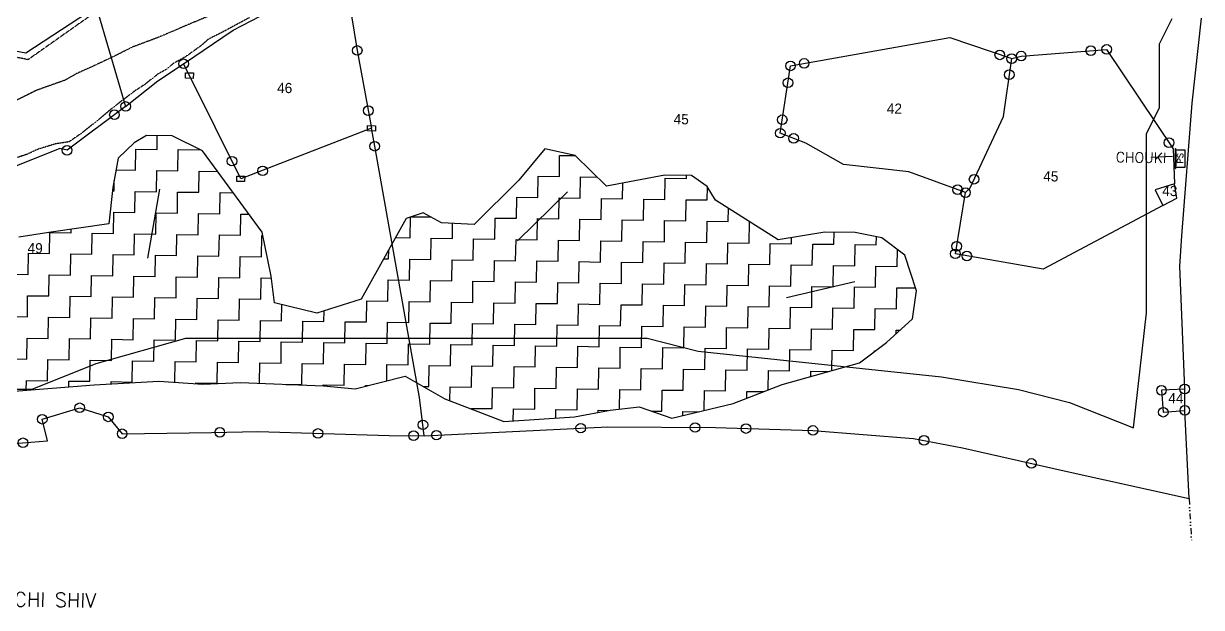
# Model space of a CAD drawing. Header units: metres. Extents: x 356669 to 359675, y 1739187 to 1741011.
# Drawn here: x 358641 to 359651, y 1739353 to 1739853 of the extents above; entities that cross this region are included whole.
import ezdxf

# ---------------------------------------------------------------- set-up
doc = ezdxf.new("R2010")
doc.units = ezdxf.units.M
doc.linetypes.add('DASHED', pattern=[0.75, 0.5, -0.25])
doc.linetypes.add('DIVIDE', pattern=[1.25, 0.5, -0.25, 0, -0.25, 0, -0.25])
for name, color, linetype in [('LINE_FOOTPATH', 1, 'DASHED'), ('POLY_HATCH', 12, 'Continuous'), ('POLY_PARCEL', 6, 'Continuous'), ('SYM_ARROW', 1, 'Continuous'), ('TEXT_MAPIN', 7, 'Continuous'), ('TEXT_MAPOUT', 7, 'Continuous'), ('TEXT_PARCEL', 7, 'Continuous'), ('V_BOUND_LINE', 7, 'Continuous'), ('V_DIVIDE_LINE', 7, 'DIVIDE'), ('VILLAGE BOUNDRY', 15, 'Continuous')]:
    doc.layers.add(name, color=color, linetype=linetype)
doc.styles.get("Standard").update_dxf_attribs({"font": 'simplex.shx'})
doc.styles.add('TEXT_MAP', font='')
doc.styles.get('TEXT_MAP').set_extended_font_data('Kruti Dev 050')

msp = doc.modelspace()

# ---------------------------------------------------------------- linework, layer by layer
for p, q in [((359628.3, 1739729.2), (359628.4, 1739746.1)), ((359628.7, 1739729.1), (359628.8, 1739746.1)), ((359628.8, 1739743.7), (359628.7, 1739731.5)), ((359628.8, 1739745.2), (359636.5, 1739745.2)), ((359636.5, 1739745.2), (359636.3, 1739729.9)), ((359636.3, 1739729.9), (359628.7, 1739730))]:
    msp.add_line(p, q)
for points in [[(358779.8, 1739811.2), (358786.6, 1739811.1), (358786.5, 1739806.4), (358779.8, 1739806.5)], [(358935.9, 1739765.9), (358942.7, 1739765.8), (358942.6, 1739761.2), (358935.9, 1739761.3)], [(358823.9, 1739722.6), (358830.6, 1739722.5), (358830.5, 1739717.8), (358823.8, 1739717.9)]]:
    msp.add_lwpolyline(points, close=True)
for points in [[(359628.4, 1739746.1), (359628.8, 1739746.1)], [(359628.3, 1739729.2), (359628.7, 1739729.1)]]:
    msp.add_lwpolyline(points)
for centre in [(358927, 1739830.3), (359477.8, 1739826.5), (359488, 1739823.3), (359496.1, 1739825.5), (359555.8, 1739830.1), (359569.4, 1739831.2), (358778.2, 1739818.9), (359298.4, 1739817.1), (359310.1, 1739819.2), (359485.9, 1739809.5), (359296.2, 1739802.6), (358718.9, 1739775.2), (358728.5, 1739782.3), (358936.5, 1739778.7), (359291.3, 1739770.9), (359289.6, 1739759.4), (359301.1, 1739754.9), (358678.3, 1739744.7), (358942, 1739748.2), (359622.8, 1739751.2), (358819.6, 1739735.4), (358845.9, 1739727.1), (359455.8, 1739719.9), (359441.6, 1739710.9), (359448.4, 1739708.4), (359440.8, 1739662.4), (359439.7, 1739655.9), (359449.6, 1739654.1), (359616.4, 1739538.9), (359636.3, 1739540), (358689.1, 1739523.9), (359636.4, 1739521.7), (358657, 1739514.1), (358713.6, 1739516.1), (359617.9, 1739520.1), (358725.5, 1739501.6), (358809.2, 1739502.8), (358893.4, 1739501.9), (358983.3, 1739509.3), (358994.9, 1739500.4), (359118.6, 1739506.4), (359216.6, 1739507), (359260.3, 1739506.1), (359317.6, 1739504.5), (358640.5, 1739493.9), (358975.3, 1739500), (359412.8, 1739496), (359504.9, 1739476.2)]:
    msp.add_circle(centre, 4.12)
at = {"layer": 'LINE_FOOTPATH', "ltscale": 0.5}
for p, q in [((358711.7, 1739869.6), (358644.8, 1739822.4)), ((358834.6, 1739858.5), (358819.6, 1739850.4)), ((358819.6, 1739850.4), (358810.3, 1739845.4)), ((358799.4, 1739840), (358793.8, 1739834.9)), ((358810.3, 1739845.4), (358799.4, 1739840)), ((358644.8, 1739822.4), (358585.1, 1739834.5)), ((358793.8, 1739834.9), (358779.7, 1739824.8)), ((358769.7, 1739819.4), (358762.9, 1739813.9)), ((358779.7, 1739824.8), (358769.7, 1739819.4)), ((358756, 1739810), (358744.8, 1739801.1)), ((358762.9, 1739813.9), (358756, 1739810)), ((358744.8, 1739801.1), (358736.3, 1739795.6)), ((358736.3, 1739795.6), (358719, 1739782.4)), ((358719, 1739782.4), (358707.7, 1739773)), ((358707.7, 1739773), (358696.1, 1739763.6)), ((358689.6, 1739758.6), (358680, 1739752)), ((358696.1, 1739763.6), (358689.6, 1739758.6)), ((358668.4, 1739750.2), (358653.2, 1739745.6)), ((358680, 1739752), (358668.4, 1739750.2)), ((358643.8, 1739741.2), (358635.8, 1739738.6)), ((358653.2, 1739745.6), (358643.8, 1739741.2))]:
    msp.add_line(p, q, dxfattribs=at)
at = {"layer": 'LINE_FOOTPATH', "ltscale": 0.2}
for p, q in [((358807.1, 1739862.8), (358783.2, 1739852.9)), ((358783.2, 1739852.9), (358768.4, 1739846.6)), ((358756.8, 1739841.6), (358741.8, 1739836)), ((358768.4, 1739846.6), (358756.8, 1739841.6)), ((358734.1, 1739833.1), (358718.4, 1739825.2)), ((358741.8, 1739836), (358734.1, 1739833.1)), ((358718.4, 1739825.2), (358700.8, 1739816.9)), ((358686.2, 1739810.3), (358676.3, 1739804.7)), ((358700.8, 1739816.9), (358686.2, 1739810.3)), ((358676.3, 1739804.7), (358651.8, 1739796)), ((358651.8, 1739796), (358634.9, 1739787.5))]:
    msp.add_line(p, q, dxfattribs=at)
at = {"layer": 'POLY_HATCH'}
for p, q in [((358746.5, 1739757.3), (358735.9, 1739751.2)), ((358768.4, 1739757), (358746.5, 1739757.3)), ((358794.3, 1739744.1), (358768.4, 1739757)), ((358735.9, 1739751.2), (358722.2, 1739737.9)), ((358722.2, 1739737.9), (358717.6, 1739712.9)), ((358845.5, 1739674.5), (358794.3, 1739744.1)), ((359087.9, 1739745.9), (359065.5, 1739719.1)), ((359113.9, 1739740.3), (359087.9, 1739745.9)), ((359140.6, 1739713.8), (359113.9, 1739740.3)), ((359065.5, 1739719.1), (359027.3, 1739681.1)), ((359190.6, 1739723.5), (359140.6, 1739713.8)), ((359213.6, 1739723.2), (359190.6, 1739723.5)), ((359227, 1739713.6), (359213.6, 1739723.2)), ((358717.6, 1739712.9), (358714, 1739681.7)), ((359234.2, 1739702), (359227, 1739713.6)), ((359287.9, 1739667.8), (359234.2, 1739702)), ((358968.9, 1739686.2), (358930.3, 1739616.9)), ((358983.6, 1739691.2), (358968.9, 1739686.2)), ((358999.2, 1739682.6), (358983.6, 1739691.2)), ((358714, 1739681.7), (358662.7, 1739674.1)), ((359027.3, 1739681.1), (358999.2, 1739682.6)), ((358662.7, 1739674.1), (358637, 1739670.3)), ((358853.3, 1739636.8), (358845.5, 1739674.5)), ((359327.7, 1739674.5), (359287.9, 1739667.8)), ((359353.8, 1739674.1), (359327.7, 1739674.5)), ((359376.8, 1739669.6), (359353.8, 1739674.1)), ((359396.4, 1739654.7), (359376.8, 1739669.6)), ((359406.4, 1739624.3), (359396.4, 1739654.7)), ((358856.1, 1739613.8), (358853.3, 1739636.8)), ((358930.3, 1739616.9), (358892.5, 1739604.9)), ((359402.9, 1739600.3), (359406.4, 1739624.3)), ((358892.5, 1739604.9), (358856.1, 1739613.8)), ((359380.6, 1739579.8), (359402.9, 1739600.3)), ((359357.4, 1739562.4), (359380.6, 1739579.8)), ((359291.3, 1739543.8), (359357.4, 1739562.4)), ((358701.6, 1739543.5), (358757, 1739546.8)), ((358757, 1739546.8), (358794.6, 1739544.1)), ((358794.6, 1739544.1), (358827, 1739545.7)), ((358827, 1739545.7), (358898, 1739542.6)), ((358925.1, 1739540.1), (358968.1, 1739550.9)), ((358968.1, 1739550.9), (359002.2, 1739531.6)), ((358612.7, 1739536.5), (358701.6, 1739543.5)), ((358898, 1739542.6), (358925.1, 1739540.1)), ((359249.3, 1739527.7), (359291.3, 1739543.8)), ((359002.2, 1739531.6), (359052.7, 1739512)), ((359143.7, 1739522), (359168.8, 1739524.8)), ((359168.8, 1739524.8), (359196.8, 1739515)), ((359196.8, 1739515), (359249.3, 1739527.7)), ((359052.7, 1739512), (359113.3, 1739516.2)), ((359113.3, 1739516.2), (359143.7, 1739522))]:
    msp.add_line(p, q, dxfattribs=at)
at = {"layer": 'POLY_HATCH', "linetype": 'Continuous'}
for p, q in [((358755.4, 1739745.5), (358755.6, 1739757.2)), ((358737, 1739727.6), (358737.3, 1739745.8)), ((358737.3, 1739745.8), (358755.4, 1739745.5)), ((358773.3, 1739727.1), (358773.6, 1739745.3)), ((358773.6, 1739745.3), (358791.8, 1739745)), ((358791.8, 1739745), (358791.8, 1739745.4)), ((359100.3, 1739722.1), (359100.5, 1739740.3)), ((359100.5, 1739740.3), (359114.1, 1739740.1)), ((358720.3, 1739727.9), (358737, 1739727.6)), ((358754.9, 1739709.2), (358755.2, 1739727.4)), ((358755.2, 1739727.4), (358773.3, 1739727.1)), ((358791.2, 1739708.7), (358791.5, 1739726.8)), ((358791.5, 1739726.8), (358807.2, 1739726.6)), ((358718.6, 1739709.8), (358718.7, 1739718.8)), ((359081.8, 1739704.3), (359082.1, 1739722.4)), ((359082.1, 1739722.4), (359100.3, 1739722.1)), ((359118.1, 1739703.7), (359118.4, 1739721.9)), ((359118.4, 1739721.9), (359132.7, 1739721.6)), ((359154.5, 1739703.2), (359154.7, 1739716.5)), ((359190.8, 1739702.6), (359191.1, 1739720.8)), ((359191.1, 1739720.8), (359209.2, 1739720.5)), ((359209.2, 1739720.5), (359209.3, 1739723.2)), ((358717.2, 1739709.8), (358718.6, 1739709.8)), ((358736.4, 1739691.3), (358736.7, 1739709.5)), ((358736.7, 1739709.5), (358754.9, 1739709.2)), ((358772.8, 1739690.8), (358773, 1739708.9)), ((358773, 1739708.9), (358791.2, 1739708.7)), ((358809.1, 1739690.2), (358809.4, 1739708.4)), ((358809.4, 1739708.4), (358820.7, 1739708.2)), ((359227.1, 1739702.1), (359227.3, 1739713.1)), ((359063.4, 1739686.4), (359063.7, 1739704.5)), ((359063.7, 1739704.5), (359081.8, 1739704.3)), ((359099.7, 1739685.8), (359100, 1739704)), ((359100, 1739704), (359118.1, 1739703.7)), ((359136, 1739685.3), (359136.3, 1739703.4)), ((359136.3, 1739703.4), (359154.5, 1739703.2)), ((359172.4, 1739684.7), (359172.6, 1739702.9)), ((359172.6, 1739702.9), (359190.8, 1739702.6)), ((359208.7, 1739684.2), (359209, 1739702.3)), ((359209, 1739702.3), (359227.1, 1739702.1)), ((358718, 1739673.4), (358718.3, 1739691.6)), ((358718.3, 1739691.6), (358736.4, 1739691.3)), ((358754.3, 1739672.9), (358754.6, 1739691)), ((358754.6, 1739691), (358772.8, 1739690.8)), ((358790.7, 1739672.3), (358790.9, 1739690.5)), ((358790.9, 1739690.5), (358809.1, 1739690.2)), ((358827, 1739671.8), (358827.3, 1739689.9)), ((358827.3, 1739689.9), (358834.2, 1739689.8)), ((358972.3, 1739669.6), (358972.6, 1739687.4)), ((358973.5, 1739687.7), (358990.3, 1739687.5)), ((359044.9, 1739668.5), (359045.2, 1739686.6)), ((359045.2, 1739686.6), (359063.4, 1739686.4)), ((359081.3, 1739667.9), (359081.5, 1739686.1)), ((359081.5, 1739686.1), (359099.7, 1739685.8)), ((359245, 1739683.6), (359245.2, 1739695)), ((358681.7, 1739674), (358681.7, 1739676.9)), ((359008.6, 1739669), (359008.8, 1739682.1)), ((359117.6, 1739667.4), (359117.9, 1739685.5)), ((359117.9, 1739685.5), (359136, 1739685.3)), ((359153.9, 1739666.8), (359154.2, 1739685)), ((359154.2, 1739685), (359172.4, 1739684.7)), ((359190.3, 1739666.3), (359190.5, 1739684.4)), ((359190.5, 1739684.4), (359208.7, 1739684.2)), ((359226.6, 1739665.7), (359226.9, 1739683.9)), ((359226.9, 1739683.9), (359245, 1739683.6)), ((359262.9, 1739665.2), (359263.2, 1739683.3)), ((359263.2, 1739683.3), (359263.5, 1739683.3)), ((358663.2, 1739656.1), (358663.5, 1739674.2)), ((358663.6, 1739674.3), (358681.7, 1739674)), ((358699.6, 1739655.5), (358699.8, 1739673.7)), ((358699.8, 1739673.7), (358718, 1739673.4)), ((358735.9, 1739655), (358736.2, 1739673.2)), ((358736.2, 1739673.2), (358754.3, 1739672.9)), ((358772.2, 1739654.4), (358772.5, 1739672.6)), ((358772.5, 1739672.6), (358790.7, 1739672.3)), ((358808.5, 1739653.9), (358808.8, 1739672.1)), ((358808.8, 1739672.1), (358827, 1739671.8)), ((358844.9, 1739653.3), (358845.1, 1739671.5)), ((358845.1, 1739671.5), (358846.1, 1739671.5)), ((358959.8, 1739669.8), (358972.3, 1739669.6)), ((358990.2, 1739651.1), (358990.5, 1739669.3)), ((358990.5, 1739669.3), (359008.6, 1739669)), ((359026.5, 1739650.6), (359026.8, 1739668.7)), ((359026.8, 1739668.7), (359044.9, 1739668.5)), ((359062.8, 1739650), (359063.1, 1739668.2)), ((359063.1, 1739668.2), (359081.3, 1739667.9)), ((359099.2, 1739649.5), (359099.4, 1739667.6)), ((359099.4, 1739667.6), (359117.6, 1739667.4)), ((359135.5, 1739648.9), (359135.8, 1739667.1)), ((359135.8, 1739667.1), (359153.9, 1739666.8)), ((359171.8, 1739648.4), (359172.1, 1739666.5)), ((359172.1, 1739666.5), (359190.3, 1739666.3)), ((359208.1, 1739647.8), (359208.4, 1739666)), ((359208.4, 1739666), (359226.6, 1739665.7)), ((359299.2, 1739664.6), (359299.3, 1739669.7)), ((359335.6, 1739664.1), (359335.7, 1739674.4)), ((359371.9, 1739663.5), (359372, 1739670.5)), ((358644.8, 1739638.2), (358645.1, 1739656.4)), ((358645.1, 1739656.4), (358663.2, 1739656.1)), ((358681.1, 1739637.6), (358681.4, 1739655.8)), ((358681.4, 1739655.8), (358699.6, 1739655.5)), ((358953.9, 1739651.7), (358954, 1739659.4)), ((359244.5, 1739647.3), (359244.7, 1739665.4)), ((359244.7, 1739665.4), (359262.9, 1739665.2)), ((359280.8, 1739646.7), (359281.1, 1739664.9)), ((359281.1, 1739664.9), (359299.2, 1739664.6)), ((359317.1, 1739646.2), (359317.4, 1739664.3)), ((359317.4, 1739664.3), (359335.6, 1739664.1)), ((359353.4, 1739645.6), (359353.7, 1739663.8)), ((359353.7, 1739663.8), (359371.9, 1739663.5)), ((359389.8, 1739645.1), (359390, 1739659.5)), ((358717.5, 1739637.1), (358717.7, 1739655.3)), ((358717.7, 1739655.3), (358735.9, 1739655)), ((358753.8, 1739636.5), (358754.1, 1739654.7)), ((358754.1, 1739654.7), (358772.2, 1739654.4)), ((358790.1, 1739636), (358790.4, 1739654.2)), ((358790.4, 1739654.2), (358808.5, 1739653.9)), ((358826.4, 1739635.4), (358826.7, 1739653.6)), ((358826.7, 1739653.6), (358844.9, 1739653.3)), ((358949.7, 1739651.7), (358953.9, 1739651.7)), ((358971.7, 1739633.2), (358972, 1739651.4)), ((358972, 1739651.4), (358990.2, 1739651.1)), ((359008.1, 1739632.7), (359008.3, 1739650.9)), ((359008.3, 1739650.9), (359026.5, 1739650.6)), ((359044.4, 1739632.1), (359044.7, 1739650.3)), ((359044.7, 1739650.3), (359062.8, 1739650)), ((359080.7, 1739631.6), (359081, 1739649.8)), ((359081, 1739649.8), (359099.2, 1739649.5)), ((359117, 1739631), (359117.3, 1739649.2)), ((359117.3, 1739649.2), (359135.5, 1739648.9)), ((359153.4, 1739630.5), (359153.6, 1739648.7)), ((359153.6, 1739648.7), (359171.8, 1739648.4)), ((359189.7, 1739629.9), (359190, 1739648.1)), ((359190, 1739648.1), (359208.1, 1739647.8)), ((359226, 1739629.4), (359226.3, 1739647.6)), ((359226.3, 1739647.6), (359244.5, 1739647.3)), ((359262.4, 1739628.8), (359262.6, 1739647)), ((359262.6, 1739647), (359280.8, 1739646.7)), ((359298.7, 1739628.3), (359299, 1739646.5)), ((359299, 1739646.5), (359317.1, 1739646.2)), ((359335, 1739627.7), (359335.3, 1739645.9)), ((359335.3, 1739645.9), (359353.4, 1739645.6)), ((358626.6, 1739638.5), (358644.8, 1739638.2)), ((358662.7, 1739619.8), (358663, 1739637.9)), ((358663, 1739637.9), (358681.1, 1739637.6)), ((358699, 1739619.2), (358699.3, 1739637.4)), ((358699.3, 1739637.4), (358717.5, 1739637.1)), ((358735.3, 1739618.7), (358735.6, 1739636.8)), ((358735.6, 1739636.8), (358753.8, 1739636.5)), ((358771.7, 1739618.1), (358771.9, 1739636.3)), ((358771.9, 1739636.3), (358790.1, 1739636)), ((358808, 1739617.6), (358808.3, 1739635.7)), ((358808.3, 1739635.7), (358826.4, 1739635.4)), ((359371.3, 1739627.2), (359371.6, 1739645.4)), ((359371.6, 1739645.4), (359389.8, 1739645.1)), ((358844.3, 1739617), (358844.6, 1739635.2)), ((358844.6, 1739635.2), (358853.5, 1739635)), ((358953.3, 1739615.4), (358953.6, 1739633.5)), ((358953.6, 1739633.5), (358971.7, 1739633.2)), ((358989.6, 1739614.8), (358989.9, 1739633)), ((358989.9, 1739633), (359008.1, 1739632.7)), ((359026, 1739614.3), (359026.2, 1739632.4)), ((359026.2, 1739632.4), (359044.4, 1739632.1)), ((359062.3, 1739613.7), (359062.6, 1739631.9)), ((359062.6, 1739631.9), (359080.7, 1739631.6)), ((359098.6, 1739613.2), (359098.9, 1739631.3)), ((359098.9, 1739631.3), (359117, 1739631)), ((359134.9, 1739612.6), (359135.2, 1739630.8)), ((359135.2, 1739630.8), (359153.4, 1739630.5)), ((359171.3, 1739612.1), (359171.5, 1739630.2)), ((359171.5, 1739630.2), (359189.7, 1739629.9)), ((359207.6, 1739611.5), (359207.9, 1739629.7)), ((359207.9, 1739629.7), (359226, 1739629.4)), ((359243.9, 1739611), (359244.2, 1739629.1)), ((359244.2, 1739629.1), (359262.4, 1739628.8)), ((359280.2, 1739610.4), (359280.5, 1739628.6)), ((359280.5, 1739628.6), (359298.7, 1739628.3)), ((359316.6, 1739609.9), (359316.8, 1739628)), ((359316.8, 1739628), (359335, 1739627.7)), ((359352.9, 1739609.3), (359353.2, 1739627.5)), ((359353.2, 1739627.5), (359371.3, 1739627.2)), ((359389.2, 1739608.8), (359389.5, 1739626.9)), ((359389.5, 1739626.9), (359405.6, 1739626.7)), ((358644.3, 1739601.9), (358644.5, 1739620)), ((358644.5, 1739620), (358662.7, 1739619.8)), ((358680.6, 1739601.3), (358680.9, 1739619.5)), ((358680.9, 1739619.5), (358699, 1739619.2)), ((358716.9, 1739600.8), (358717.2, 1739618.9)), ((358717.2, 1739618.9), (358735.3, 1739618.7)), ((358753.2, 1739600.2), (358753.5, 1739618.4)), ((358753.5, 1739618.4), (358771.7, 1739618.1)), ((358789.6, 1739599.7), (358789.8, 1739617.8)), ((358789.8, 1739617.8), (358808, 1739617.6)), ((358825.9, 1739599.1), (358826.2, 1739617.3)), ((358826.2, 1739617.3), (358844.3, 1739617)), ((358934.9, 1739597.5), (358935.1, 1739615.6)), ((358935.1, 1739615.6), (358953.3, 1739615.4)), ((358862.2, 1739598.6), (358862.4, 1739612.3)), ((358898.5, 1739598), (358898.7, 1739606.9)), ((358971.2, 1739596.9), (358971.5, 1739615.1)), ((358971.5, 1739615.1), (358989.6, 1739614.8)), ((359007.5, 1739596.4), (359007.8, 1739614.5)), ((359007.8, 1739614.5), (359026, 1739614.3)), ((359043.8, 1739595.8), (359044.1, 1739614)), ((359044.1, 1739614), (359062.3, 1739613.7)), ((359080.2, 1739595.3), (359080.4, 1739613.4)), ((359080.4, 1739613.4), (359098.6, 1739613.2)), ((359116.5, 1739594.7), (359116.8, 1739612.9)), ((359116.8, 1739612.9), (359134.9, 1739612.6)), ((359152.8, 1739594.2), (359153.1, 1739612.3)), ((359153.1, 1739612.3), (359171.3, 1739612.1)), ((359189.2, 1739593.6), (359189.4, 1739611.8)), ((359189.4, 1739611.8), (359207.6, 1739611.5)), ((359225.5, 1739593.1), (359225.8, 1739611.2)), ((359225.8, 1739611.2), (359243.9, 1739611)), ((359261.8, 1739592.5), (359262.1, 1739610.7)), ((359262.1, 1739610.7), (359280.2, 1739610.4)), ((359298.1, 1739592), (359298.4, 1739610.1)), ((359298.4, 1739610.1), (359316.6, 1739609.9)), ((359334.5, 1739591.4), (359334.7, 1739609.6)), ((359334.7, 1739609.6), (359352.9, 1739609.3)), ((359370.8, 1739590.9), (359371.1, 1739609)), ((359371.1, 1739609), (359389.2, 1739608.8)), ((358626.1, 1739602.1), (358644.3, 1739601.9)), ((358662.1, 1739583.4), (358662.4, 1739601.6)), ((358662.4, 1739601.6), (358680.6, 1739601.3)), ((358698.5, 1739582.9), (358698.7, 1739601)), ((358698.7, 1739601), (358716.9, 1739600.8)), ((358734.8, 1739582.3), (358735.1, 1739600.5)), ((358735.1, 1739600.5), (358753.2, 1739600.2)), ((358771.1, 1739581.8), (358771.4, 1739599.9)), ((358771.4, 1739599.9), (358789.6, 1739599.7)), ((358807.4, 1739581.2), (358807.7, 1739599.4)), ((358807.7, 1739599.4), (358825.9, 1739599.1)), ((358843.8, 1739580.7), (358844, 1739598.8)), ((358844, 1739598.8), (358862.2, 1739598.6)), ((358880.1, 1739580.1), (358880.4, 1739598.3)), ((358880.4, 1739598.3), (358898.5, 1739598)), ((358916.4, 1739579.6), (358916.7, 1739597.7)), ((358916.7, 1739597.7), (358934.9, 1739597.5)), ((358952.8, 1739579), (358953, 1739597.2)), ((358953, 1739597.2), (358971.2, 1739596.9)), ((358989.1, 1739578.5), (358989.4, 1739596.6)), ((358989.4, 1739596.6), (359007.5, 1739596.4)), ((359025.4, 1739577.9), (359025.7, 1739596.1)), ((359025.7, 1739596.1), (359043.8, 1739595.8)), ((359061.7, 1739577.4), (359062, 1739595.5)), ((359062, 1739595.5), (359080.2, 1739595.3)), ((359098.1, 1739576.8), (359098.3, 1739595)), ((359098.3, 1739595), (359116.5, 1739594.7)), ((359134.4, 1739576.3), (359134.7, 1739594.4)), ((359134.7, 1739594.4), (359152.8, 1739594.2)), ((359170.7, 1739575.7), (359171, 1739593.9)), ((359171, 1739593.9), (359189.2, 1739593.6)), ((359207, 1739575.2), (359207.3, 1739593.3)), ((359207.3, 1739593.3), (359225.5, 1739593.1)), ((359243.4, 1739574.6), (359243.6, 1739592.8)), ((359243.6, 1739592.8), (359261.8, 1739592.5)), ((359279.7, 1739574.1), (359280, 1739592.2)), ((359280, 1739592.2), (359298.1, 1739592)), ((359316, 1739573.5), (359316.3, 1739591.7)), ((359316.3, 1739591.7), (359334.5, 1739591.4)), ((359352.3, 1739573), (359352.6, 1739591.1)), ((359352.6, 1739591.1), (359370.8, 1739590.9)), ((359388.9, 1739590.6), (359392.3, 1739590.5)), ((359388.9, 1739587.5), (359388.9, 1739590.6)), ((358643.7, 1739565.5), (358644, 1739583.7)), ((358644, 1739583.7), (358662.1, 1739583.4)), ((358680, 1739565), (358680.3, 1739583.2)), ((358680.3, 1739583.2), (358698.5, 1739582.9)), ((358716.4, 1739564.4), (358716.6, 1739582.6)), ((358716.6, 1739582.6), (358734.8, 1739582.3)), ((358752.7, 1739563.9), (358753, 1739582.1)), ((358753, 1739582.1), (358771.1, 1739581.8)), ((358789, 1739563.3), (358789.3, 1739581.5)), ((358789.3, 1739581.5), (358807.4, 1739581.2)), ((358825.3, 1739562.8), (358825.6, 1739581)), ((358825.6, 1739581), (358843.8, 1739580.7)), ((358861.7, 1739562.2), (358861.9, 1739580.4)), ((358861.9, 1739580.4), (358880.1, 1739580.1)), ((358898, 1739561.7), (358898.3, 1739579.9)), ((358898.3, 1739579.9), (358916.4, 1739579.6)), ((358934.3, 1739561.1), (358934.6, 1739579.3)), ((358934.6, 1739579.3), (358952.8, 1739579)), ((358970.6, 1739560.6), (358970.9, 1739578.8)), ((358970.9, 1739578.8), (358989.1, 1739578.5)), ((359007, 1739560), (359007.2, 1739578.2)), ((359007.2, 1739578.2), (359025.4, 1739577.9)), ((359043.3, 1739559.5), (359043.6, 1739577.7)), ((359043.6, 1739577.7), (359061.7, 1739577.4)), ((359079.6, 1739558.9), (359079.9, 1739577.1)), ((359079.9, 1739577.1), (359098.1, 1739576.8)), ((359115.9, 1739558.4), (359116.2, 1739576.6)), ((359116.2, 1739576.6), (359134.4, 1739576.3)), ((359152.3, 1739557.8), (359152.5, 1739576)), ((359152.5, 1739576), (359170.7, 1739575.7)), ((359188.6, 1739557.3), (359188.9, 1739575.5)), ((359188.9, 1739575.5), (359207, 1739575.2)), ((359224.9, 1739556.7), (359225.2, 1739574.9)), ((359225.2, 1739574.9), (359243.4, 1739574.6)), ((358625.5, 1739565.8), (358643.7, 1739565.5)), ((358661.6, 1739547.1), (358661.9, 1739565.3)), ((358661.9, 1739565.3), (358680, 1739565)), ((358697.9, 1739546.6), (358698.2, 1739564.7)), ((358698.2, 1739564.7), (358716.4, 1739564.4)), ((359261.3, 1739556.2), (359261.5, 1739574.4)), ((359261.5, 1739574.4), (359279.7, 1739574.1)), ((359297.6, 1739555.6), (359297.9, 1739573.8)), ((359297.9, 1739573.8), (359316, 1739573.5)), ((359333.9, 1739555.8), (359334.2, 1739573.3)), ((359334.2, 1739573.3), (359352.3, 1739573)), ((359370.5, 1739572.7), (359371.1, 1739572.7)), ((359370.5, 1739572.2), (359370.5, 1739572.7)), ((358734.2, 1739546), (358734.5, 1739564.2)), ((358734.5, 1739564.2), (358752.7, 1739563.9)), ((358770.6, 1739545.8), (358770.8, 1739563.6)), ((358770.8, 1739563.6), (358789, 1739563.3)), ((358806.9, 1739544.9), (358807.2, 1739563.1)), ((358807.2, 1739563.1), (358825.3, 1739562.8)), ((358843.2, 1739545), (358843.5, 1739562.5)), ((358843.5, 1739562.5), (358861.7, 1739562.2)), ((358879.5, 1739543.8), (358879.8, 1739562)), ((358879.8, 1739562), (358898, 1739561.7)), ((358915.9, 1739543.3), (358916.2, 1739561.4)), ((358916.2, 1739561.4), (358934.3, 1739561.1)), ((358952.3, 1739546.9), (358952.5, 1739560.9)), ((358952.5, 1739560.9), (358970.6, 1739560.6)), ((358988.5, 1739542.2), (358988.8, 1739560.3)), ((358988.8, 1739560.3), (359007, 1739560)), ((359024.9, 1739541.6), (359025.1, 1739559.8)), ((359025.1, 1739559.8), (359043.3, 1739559.5)), ((359061.2, 1739541.1), (359061.5, 1739559.2)), ((359061.5, 1739559.2), (359079.6, 1739558.9)), ((359097.5, 1739540.5), (359097.8, 1739558.7)), ((359097.8, 1739558.7), (359115.9, 1739558.4)), ((359133.8, 1739540), (359134.1, 1739558.1)), ((359134.1, 1739558.1), (359152.3, 1739557.8)), ((359170.2, 1739539.4), (359170.4, 1739557.6)), ((359170.4, 1739557.6), (359188.6, 1739557.3)), ((359206.5, 1739538.9), (359206.8, 1739557)), ((359206.8, 1739557), (359224.9, 1739556.7)), ((359242.8, 1739538.3), (359243.1, 1739556.5)), ((359243.1, 1739556.5), (359261.3, 1739556.2)), ((359279.2, 1739539.2), (359279.4, 1739555.9)), ((359279.4, 1739555.9), (359297.6, 1739555.6)), ((359315.7, 1739555.4), (359331.5, 1739555.1)), ((359315.7, 1739550.7), (359315.7, 1739555.4)), ((358643.3, 1739538.9), (358643.4, 1739547.4)), ((358643.4, 1739547.4), (358661.6, 1739547.1)), ((358679.7, 1739541.7), (358679.8, 1739546.8)), ((358679.8, 1739546.8), (358697.9, 1739546.6)), ((358716, 1739544.3), (358716.1, 1739546.3)), ((358716.1, 1739546.3), (358734.2, 1739546)), ((358788.7, 1739545.2), (358806.9, 1739544.9)), ((358788.7, 1739544.6), (358788.7, 1739545.2)), ((358865.8, 1739544), (358879.5, 1739543.8)), ((358897.7, 1739543.5), (358915.9, 1739543.3)), ((358897.7, 1739542.6), (358897.7, 1739543.5)), ((358934, 1739543), (358936.4, 1739542.9)), ((358934, 1739542.3), (358934, 1739543)), ((358983.4, 1739542.2), (358988.5, 1739542.2)), ((359006.5, 1739530), (359006.7, 1739541.9)), ((359006.7, 1739541.9), (359024.9, 1739541.6)), ((359042.7, 1739523.2), (359043, 1739541.3)), ((359043, 1739541.3), (359061.2, 1739541.1)), ((359079.1, 1739522.6), (359079.3, 1739540.8)), ((359079.3, 1739540.8), (359097.5, 1739540.5)), ((359115.4, 1739522.1), (359115.7, 1739540.2)), ((359115.7, 1739540.2), (359133.8, 1739540)), ((359151.7, 1739522.9), (359152, 1739539.7)), ((359152, 1739539.7), (359170.2, 1739539.4)), ((359188.1, 1739521), (359188.3, 1739539.1)), ((359188.3, 1739539.1), (359206.5, 1739538.9)), ((359224.4, 1739521.7), (359224.7, 1739538.6)), ((359224.7, 1739538.6), (359242.8, 1739538.3)), ((359260.9, 1739532.2), (359261, 1739538)), ((359261, 1739538), (359275.6, 1739537.8)), ((359024.6, 1739523.4), (359042.7, 1739523.2)), ((359024.6, 1739522.9), (359024.6, 1739523.4)), ((359060.7, 1739512.5), (359060.9, 1739522.9)), ((359060.9, 1739522.9), (359079.1, 1739522.6)), ((359097.1, 1739515.1), (359097.2, 1739522.3)), ((359097.2, 1739522.3), (359115.4, 1739522.1)), ((359133.5, 1739520.1), (359133.6, 1739521.8)), ((359133.6, 1739521.8), (359141.7, 1739521.7)), ((359179.3, 1739521.1), (359188.1, 1739521)), ((359206.2, 1739520.7), (359219.5, 1739520.5)), ((359206.2, 1739517.3), (359206.2, 1739520.7))]:
    msp.add_line(p, q, dxfattribs=at)
at = {"layer": 'POLY_PARCEL'}
for p, q in [((358820.7, 1739847.7), (358915.9, 1739897.3)), ((358915.9, 1739897.3), (358927, 1739830.3)), ((358704.1, 1739868), (358643, 1739828)), ((358643, 1739828), (358480.8, 1739859)), ((358705.3, 1739861.1), (358728.5, 1739782.3)), ((358778.2, 1739818.9), (358820.7, 1739847.7)), ((359298.4, 1739817.1), (359435.1, 1739841.5)), ((359435.1, 1739841.5), (359435.1, 1739841.5)), ((359435.1, 1739841.5), (359488, 1739823.3)), ((358927, 1739830.3), (358939.3, 1739763.6)), ((359496.1, 1739825.5), (359569.4, 1739831.2)), ((359569.4, 1739831.2), (359569.4, 1739831.2)), ((359569.4, 1739831.2), (359626.3, 1739746)), ((358756.1, 1739804.2), (358778.2, 1739818.9)), ((358783.2, 1739808.8), (358778.2, 1739818.9)), ((359289.6, 1739759.4), (359298.4, 1739817.1)), ((359481, 1739773.8), (359488, 1739823.3)), ((359488, 1739823.3), (359496.1, 1739825.5)), ((359488, 1739823.3), (359488, 1739823.3)), ((358827.2, 1739720.2), (358783.2, 1739808.8)), ((358728.5, 1739782.3), (358756.1, 1739804.2)), ((358728.5, 1739782.3), (358678.3, 1739744.7)), ((359452.3, 1739712.6), (359481, 1739773.8)), ((358939.3, 1739763.6), (358827.2, 1739720.2)), ((358942, 1739748.2), (358939.3, 1739763.6)), ((358939.3, 1739763.6), (358939.3, 1739763.6)), ((358939.3, 1739763.6), (358939.3, 1739763.6)), ((359311.6, 1739750.8), (359289.6, 1739759.4)), ((358980.5, 1739532.7), (358942, 1739748.2)), ((359343.7, 1739732.5), (359311.6, 1739750.8)), ((359311.6, 1739750.8), (359311.6, 1739750.8)), ((358672, 1739746.1), (358590.7, 1739713.6)), ((358678.3, 1739744.7), (358672, 1739746.1)), ((359626.3, 1739746), (359627.6, 1739715.9)), ((359399.8, 1739726.1), (359343.7, 1739732.5)), ((359448.4, 1739708.4), (359399.8, 1739726.1)), ((359439.7, 1739655.9), (359448.4, 1739708.4)), ((359448.4, 1739708.4), (359452.3, 1739712.6)), ((359627.6, 1739715.9), (359610.9, 1739710.9)), ((359610.9, 1739710.9), (359617.5, 1739697.3)), ((359629.5, 1739703.6), (359627.6, 1739715.9)), ((359617.5, 1739697.3), (359514.9, 1739642.7)), ((359617.5, 1739697.3), (359629.5, 1739703.6)), ((359617.5, 1739697.3), (359617.5, 1739697.3)), ((359514.9, 1739642.7), (359439.7, 1739655.9)), ((359636.3, 1739540), (359616.4, 1739538.9)), ((359616.4, 1739538.9), (359617.9, 1739520.1)), ((358984.4, 1739499.9), (358980.5, 1739532.7)), ((359617.9, 1739520.1), (359636.4, 1739521.7))]:
    msp.add_line(p, q, dxfattribs=at)
at = {"layer": 'SYM_ARROW'}
for points in [[(359608.5, 1739738.9), (359625.9, 1739739.8)], [(358757.4, 1739711.5), (358747.2, 1739652.2)], [(359107.3, 1739709.2), (359064.3, 1739667.1)], [(359353.4, 1739632), (359294.9, 1739618.2)]]:
    msp.add_lwpolyline(points, dxfattribs=at)
for points in [[(359608.5, 1739738.6), (359606.7, 1739738.8), (359608.5, 1739739.2)], [(358757.4, 1739711.5), (358757.5, 1739711.7), (358757.5, 1739711.5)], [(359107.3, 1739709.2), (359107.5, 1739709.3), (359107.4, 1739709.1)], [(359353.4, 1739632), (359353.6, 1739632), (359353.4, 1739631.9)]]:
    msp.add_solid(points, dxfattribs=at)
at = {"layer": 'V_BOUND_LINE'}
for p, q in [((359642.6, 1739785.2), (359650.6, 1739858)), ((359633.8, 1739671.3), (359642.6, 1739785.2)), ((359632, 1739645.4), (359633.8, 1739671.3)), ((359635.5, 1739561.2), (359632, 1739645.4)), ((359636.3, 1739540), (359635.5, 1739561.2)), ((359636.4, 1739521.7), (359636.3, 1739540)), ((358657, 1739514.1), (358689.1, 1739523.9)), ((358689.1, 1739523.9), (358713.6, 1739516.1)), ((358713.6, 1739516.1), (358725.5, 1739501.6)), ((359640, 1739446), (359636.4, 1739521.7)), ((358661.5, 1739495.6), (358657, 1739514.1)), ((358984.4, 1739499.9), (359141.8, 1739507.5)), ((359141.8, 1739507.5), (359234, 1739506.9)), ((359234, 1739506.9), (359317.6, 1739504.5)), ((359317.6, 1739504.5), (359403.7, 1739497.7)), ((358605.2, 1739490.9), (358661.5, 1739495.6)), ((358725.5, 1739501.6), (358802, 1739502.7)), ((358802, 1739502.7), (358841.9, 1739503.6)), ((358841.9, 1739503.6), (358954.4, 1739500)), ((358954.4, 1739500), (358984.4, 1739499.9)), ((359403.7, 1739497.7), (359445.9, 1739489.7)), ((359445.9, 1739489.7), (359533, 1739469.8)), ((359533, 1739469.8), (359640, 1739446))]:
    msp.add_line(p, q, dxfattribs=at)
at = {"layer": 'V_DIVIDE_LINE', "ltscale": 10}
msp.add_line((359640, 1739446), (359642.2, 1739409), dxfattribs=at)
at = {"layer": 'VILLAGE BOUNDRY', "ltscale": 0.1}
for p, q in [((359614.6, 1739835.9), (359625.6, 1739857.8)), ((359614.6, 1739781), (359614.6, 1739835.9)), ((359603.6, 1739759.1), (359614.6, 1739781)), ((359603.5, 1739605.3), (359603.6, 1739759.1)), ((359592.5, 1739506.6), (359603.5, 1739605.3)), ((358703.3, 1739561.8), (358780.2, 1739583.7)), ((358780.2, 1739583.7), (359175.4, 1739583.6)), ((359175.4, 1739583.6), (359219.3, 1739572.5)), ((359219.3, 1739572.5), (359427.9, 1739550.5)), ((358648.4, 1739539.8), (358703.3, 1739561.8)), ((359427.9, 1739550.5), (359493.7, 1739539.5)), ((358626.5, 1739539.8), (358648.4, 1739539.8)), ((359493.7, 1739539.5), (359537.6, 1739528.5)), ((359537.6, 1739528.5), (359592.5, 1739506.6))]:
    msp.add_line(p, q, dxfattribs=at)

# ---------------------------------------------------------------- texts
msp.add_text('PS', height=5.11, rotation=89.5244).set_placement((359634.9, 1739733.4))
at = {"layer": 'TEXT_MAPIN'}
msp.add_text('CHOUKI', height=8.72, rotation=359.1323, dxfattribs=at).set_placement((359577.2, 1739734.5))
at = {"layer": 'TEXT_MAPOUT'}
msp.add_text('KERICHI WADI TEREKHOLGAON CHI SHIV', height=12.11, rotation=359.1323, dxfattribs=at).set_placement((358384.3, 1739357.4))
at = {"layer": 'TEXT_PARCEL', "style": 'TEXT_MAP'}
for s, p in [('46', (358858.3, 1739793.9)), ('42', (359380.9, 1739776.2)), ('45', (359198.2, 1739767.1)), ('45', (359515, 1739718.1)), ('43', (359617, 1739705.6)), ('49', (358644.4, 1739656.5)), ('44', (359622.2, 1739527.8))]:
    msp.add_text(s, height=8.72, rotation=359.1323, dxfattribs=at).set_placement(p)

doc.saveas('drawing.dxf')
